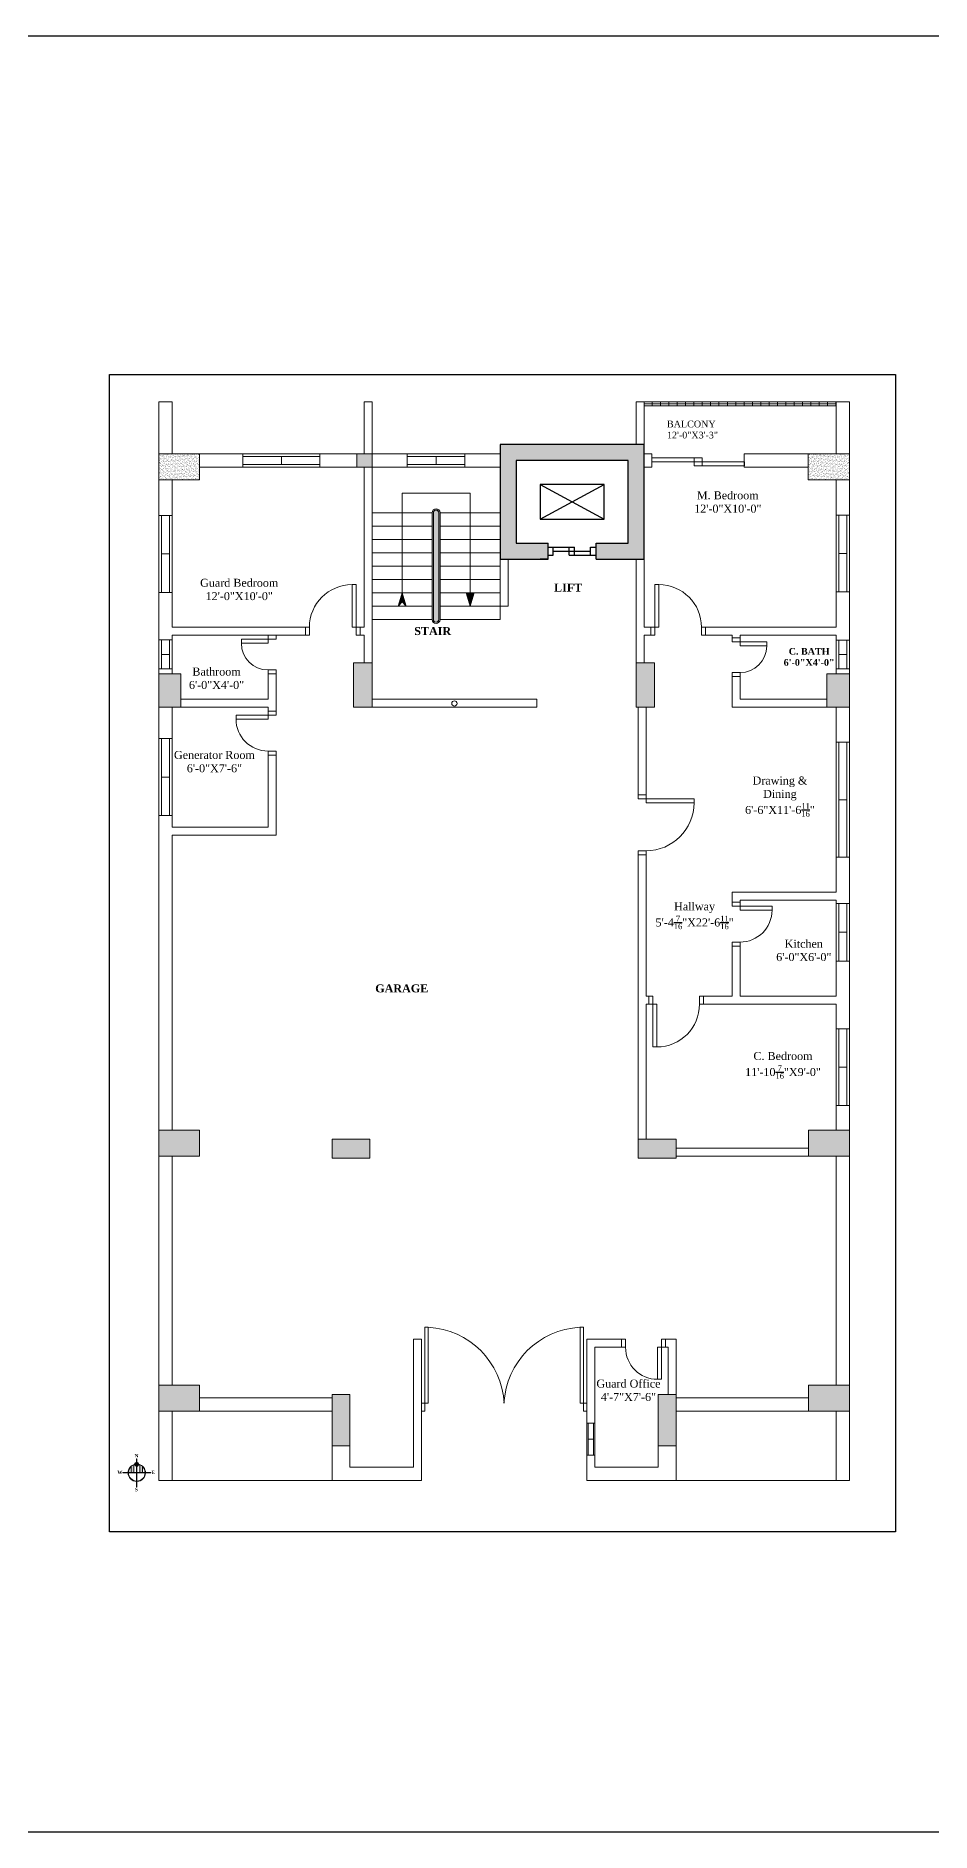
# Model space of a CAD drawing. Header units: inches. Extents: x -5775 to 2930, y 591 to 3437.
# Drawn here: x -5050 to -4379, y 2090 to 3437 of the extents above; entities that cross this region are included whole.
import ezdxf

# ---------------------------------------------------------------- set-up
doc = ezdxf.new("R2010")
doc.units = ezdxf.units.IN
doc.header["$LTSCALE"] = 20
doc.header["$MEASUREMENT"] = 0
doc.layers.get('0').update_dxf_attribs({"lineweight": 5})
for name, color, linetype, lineweight in [('Baranda', 251, 'Continuous', 5), ('Door', 32, 'Continuous', 5), ('Pillar', 250, 'Continuous', 5), ('PROJ_NAME', 18, 'Continuous', 5), ('Stair', 65, 'Continuous', 5), ('Stair Handle', 39, 'Continuous', 5), ('Window', 32, 'Continuous', 5)]:
    doc.layers.add(name, color=color, linetype=linetype, lineweight=lineweight)
for name, color, linetype in [('Box Text', 25, 'Continuous'), ('Lift', 59, 'Continuous'), ('SpecialText', 4, 'Continuous'), ('Text', 250, 'Continuous')]:
    doc.layers.add(name, color=color, linetype=linetype)
doc.layers.add('Column', color=7, linetype='Continuous', lineweight=13, true_color=0xd5441e)
doc.styles.add('MtXpl_Times_New_Roma', font='timesbd.ttf')
doc.styles.get("Standard").update_dxf_attribs({"font": 'times.ttf', "height": 6})

# ---------------------------------------------------------------- blocks, each defined once
blk = doc.blocks.new('Window1')
at = {"layer": 'Window'}
for p, q in [((36, 10), (-36, 10)), ((-36, 10), (-36, 0)), ((36, 8), (-36, 8)), ((-36, 2), (36, 2)), ((-36, 0), (36, 0)), ((0, 2), (0, 8)), ((36, 0), (36, 10))]:
    blk.add_line(p, q, dxfattribs=at)
blk = doc.blocks.new('DoorENTRANCE')
at = {"layer": 'Door'}
for p, q in [((-5, 6), (-5, 63)), ((-5, 63), (-2.5, 63)), ((-2.5, 6), (-2.5, 63)), ((0, 6), (-5, 6)), ((-2.5, 6), (-2.5, 0)), ((-2.5, 0), (0, 0)), ((0, 0), (0, 6))]:
    blk.add_line(p, q, dxfattribs=at)
blk.add_arc((-2.1, 3.1), 60, 92.8141, 177.2104, dxfattribs=at)
blk = doc.blocks.new('Door1')
at = {"layer": 'Door'}
for points in [[(-6, 6), (-3, 6), (-3, 38), (-6, 38)], [(-41, 0), (-38, 0), (-38, 6), (-41, 6)], [(-3, 0), (0, 0), (0, 6), (-3, 6)]]:
    blk.add_lwpolyline(points, close=True, dxfattribs=at)
blk.add_arc((-6, 6), 32, 90, 180, dxfattribs=at)
blk = doc.blocks.new('Door3')
at = {"layer": 'Door'}
for points in [[(0, -3), (0, 0), (-6, 0), (-6, -3)], [(-6, -6), (-6, -3), (-30, -3), (-30, -6)], [(0, -33), (0, -30), (-6, -30), (-6, -33)]]:
    blk.add_lwpolyline(points, close=True, dxfattribs=at)
blk.add_arc((-6, -6), 24, 180, 270, dxfattribs=at)
blk = doc.blocks.new('BalconyDoor1000')
at = {"layer": 'Door'}
for p, q in [((0, 0), (34.7, 0)), ((0, 0), (0, -3)), ((31.7, 0), (31.7, -6)), ((37.7, 0), (34.7, 0)), ((37.7, -6), (37.7, 0)), ((0, -3), (69.4, -3)), ((31.7, -6), (37.7, -6)), ((34.7, -6), (69.4, -6)), ((69.4, -3), (69.4, -6))]:
    blk.add_line(p, q, dxfattribs=at)
blk = doc.blocks.new('Door4')
at = {"layer": 'Door'}
for points in [[(0, -3), (0, 0), (-6, 0), (-6, -3)], [(-26, -6), (-6, -6), (-6, -3), (-26, -3)], [(0, -29), (0, -26), (-6, -26), (-6, -29)]]:
    blk.add_lwpolyline(points, close=True, dxfattribs=at)
blk.add_arc((-6, -6), 20, 180, 270, dxfattribs=at)
blk = doc.blocks.new('Door2')
at = {"layer": 'Door'}
for points in [[(-6, 6), (-3, 6), (-3, 42), (-6, 42)], [(-45, 0), (-42, 0), (-42, 6), (-45, 6)], [(-3, 0), (0, 0), (0, 6), (-3, 6)]]:
    blk.add_lwpolyline(points, close=True, dxfattribs=at)
blk.add_arc((-6, 6), 36, 90, 180, dxfattribs=at)
blk = doc.blocks.new('NEWS')
at = {"layer": 'Column'}
h = blk.add_hatch(color=256, dxfattribs=at)
h.dxf.hatch_style = 1
h.paths.add_polyline_path([(52.9, 32.7), (52.9, 52.9), (51.5, 52.9), (51.5, 32.7, 0.342561), (20.4, 7.4, -0.047309), (21.8, 7.3, -0.032129), (23, 11.1), (51.5, 11.1), (51.5, 20.9), (28.9, 20.9, -0.207478), (51.5, 31.3), (51.5, 0.7), (27.6, 0.7, -0.047874), (27.7, -0.7), (51.5, -0.7), (51.5, -31.3, -0.207478), (28.9, -20.9), (51.5, -20.9), (51.5, -11.1), (23, -11.1, -0.032039), (21.8, -7.3, -0.047309), (20.4, -7.4, 0.34246), (51.5, -32.7), (51.5, -52.9), (52.9, -52.9), (52.9, -32.7, 0.401769), (85, -0.7), (105.9, -0.7), (105.9, 0.7), (85, 0.7, 0.401769)])
h.paths.add_polyline_path([(52.9, -31.3), (52.9, -0.7), (83.6, -0.7, -0.401217)], flags=16)
h.paths.add_polyline_path([(52.9, 0.7), (52.9, 31.3, -0.401217), (83.6, 0.7)], flags=16)
h.paths.add_polyline_path([(0, 0.7), (0, -0.7), (12.8, -0.7, -0.047397), (12.8, 0.7)])
at = {"layer": 'PROJ_NAME'}
h = blk.add_hatch(color=256, dxfattribs=at)
h.dxf.hatch_style = 1
h.paths.add_polyline_path([(20.2, 7.4, 1), (20.2, -7.4, 1)])
at = {"layer": 'Column'}
for p, q in [((0, -0.7), (0, 0.7)), ((12.8, 0.7), (0, 0.7)), ((51.5, 11.1), (23, 11.1)), ((51.5, 0.7), (27.6, 0.7)), ((51.5, 20.9), (28.9, 20.9)), ((51.5, 32.7), (51.5, 52.9)), ((51.5, 52.9), (52.9, 52.9)), ((51.5, 0.7), (51.5, 31.3)), ((52.9, 52.9), (52.9, 32.7)), ((52.9, 31.3), (52.9, 0.7)), ((52.9, 0.7), (83.6, 0.7)), ((85, 0.7), (105.9, 0.7)), ((105.9, 0.7), (105.9, -0.7)), ((12.8, -0.7), (0, -0.7)), ((51.5, -11.1), (23, -11.1)), ((51.5, -0.7), (27.7, -0.7)), ((51.5, -20.9), (28.9, -20.9)), ((51.5, -31.3), (51.5, -0.7)), ((51.5, -52.9), (51.5, -32.7)), ((52.9, -52.9), (51.5, -52.9)), ((52.9, -0.7), (52.9, -31.3)), ((83.6, -0.7), (52.9, -0.7)), ((52.9, -32.7), (52.9, -52.9)), ((105.9, -0.7), (85, -0.7))]:
    blk.add_line(p, q, dxfattribs=at)
blk.add_circle((20.2, 0), 7.44, dxfattribs=at)
for radius, start, end in [(32.7, 91.22252, 166.86029), (31.3, 159.20565, 166.56652), (31.3, 91.27702, 138.16228), (32.7, 1.22252, 88.77748), (31.3, 1.27702, 88.72298), (32.7, 193.16029, 268.77748), (31.3, 193.45405, 200.79435), (31.3, 221.83772, 268.72298), (32.7, 271.22252, 358.77748), (31.3, 271.27702, 358.72298)]:
    blk.add_arc((52.2, 0), radius, start, end, dxfattribs=at)
at = {"layer": 'PROJ_NAME', "color": 152, "true_color": 0x2776bb, "style": 'MtXpl_Times_New_Roma'}
for s, p in [('N', (-5.1, -7.9)), ('E', (57.3, 55.1)), ('S', (121.7, -6.6)), ('W', (57.3, -72.9))]:
    blk.add_text(s, height=12.6, rotation=90, dxfattribs=at).set_placement(p)

msp = doc.modelspace()

# ---------------------------------------------------------------- hatches: boundary and pattern name
at = {"layer": 'Baranda'}
h = msp.add_hatch(dxfattribs=at)
h.set_pattern_fill('GRATE', color=256, scale=50, style=0)
h.set_pattern_definition([(360, (-4593.8412, 3159.2173), (4e-16, 1.5625), []), (90, (-4593.841, 3159.217), (-6.25, 2e-15), [])])
h.paths.add_polyline_path([(-4449.8, 3162.2), (-4593.8, 3162.2), (-4593.8, 3159.2), (-4449.8, 3159.2)])
at = {"layer": 'Lift'}
h = msp.add_hatch(dxfattribs=at)
h.set_pattern_fill('AR-SAND', color=256, scale=1.75, style=0)
h.set_pattern_definition([(37.5, (-4701.8412, 3044.2136), (-0.11024, 3.37194), [0, -2.66, 0, -2.975, 0, -2.84375]), (7.5, (-4701.841, 3044.2136), (3.09711, 4.93876), [0, -1.435, 0, -2.3975, 0, -0.91875]), (327.5, (-4703.9937, 3044.2136), (5.44975, 0.009903), [0, -0.875, 0, -3.15, 0, -4.1125]), (317.5, (-4703.9937, 3044.2136), (5.26072, 1.53593), [0, -0.4375, 0, -2.065, 0, -2.3625])])
h.paths.add_polyline_path([(-4689.8, 3118.4), (-4605.8, 3118.4), (-4605.8, 3056.2), (-4629.8, 3056.2), (-4629.8, 3044.2), (-4593.8, 3044.2), (-4593.8, 3130.4), (-4701.8, 3130.4), (-4701.8, 3044.2), (-4665.8, 3044.2), (-4665.8, 3056.2), (-4689.8, 3056.2)])
at = {"layer": 'Pillar'}
h = msp.add_hatch(dxfattribs=at)
h.set_pattern_fill('AR-SAND', color=256, style=0)
h.set_pattern_definition([(37.5, (-4957.8412, 2379.2304), (-0.0629934, 1.9268238), [0, -1.52, 0, -1.7, 0, -1.625]), (7.5, (-4957.8412, 2379.2304), (1.769777, 2.822146), [0, -0.82, 0, -1.37, 0, -0.525]), (327.5, (-4959.0712, 2379.2304), (3.114142, 0.005659), [0, -0.5, 0, -1.8, 0, -2.35]), (317.5, (-4959.0712, 2379.2304), (3.0061266, 0.8776756), [0, -0.25, 0, -1.18, 0, -1.35])])
h.paths.add_polyline_path([(-4439.8, 2424.7), (-4470.5, 2424.7), (-4470.5, 2405.2), (-4439.8, 2405.2)])
h.paths.add_polyline_path([(-4439.8, 2616), (-4470.5, 2616), (-4470.5, 2596.5), (-4439.8, 2596.5)])
h.paths.add_polyline_path([(-4569.8, 2417.7), (-4583.3, 2417.7), (-4583.3, 2379.2), (-4569.8, 2379.2)])
h.paths.add_polyline_path([(-4569.8, 2609.2), (-4598.3, 2609.2), (-4598.3, 2603.2), (-4598.3, 2595), (-4569.8, 2595)])
h.paths.add_polyline_path([(-4439.8, 2958.4), (-4449.8, 2958.4), (-4456.6, 2958.4), (-4456.6, 2933.2), (-4439.8, 2933.2)])
h.paths.add_polyline_path([(-4586, 2966.5), (-4599.8, 2966.5), (-4599.8, 2939.2), (-4599.8, 2933.2), (-4593.8, 2933.2), (-4586, 2933.2)])
h.paths.add_polyline_path([(-4797.8, 3123.2), (-4809.3, 3123.2), (-4809.3, 3113.2), (-4797.8, 3113.2)])
h.paths.add_polyline_path([(-4941.1, 2958.4), (-4957.8, 2958.4), (-4957.8, 2933.2), (-4941.1, 2933.2)])
h.paths.add_polyline_path([(-4797.8, 2966.5), (-4811.7, 2966.5), (-4811.7, 2933.2), (-4803.8, 2933.2), (-4797.8, 2933.2), (-4797.8, 2939.2)])
h.paths.add_polyline_path([(-4927.2, 2616), (-4957.8, 2616), (-4957.8, 2596.5), (-4927.2, 2596.5)])
h.paths.add_polyline_path([(-4799.4, 2609.2), (-4827.8, 2609.2), (-4827.8, 2595), (-4799.4, 2595)])
h.paths.add_polyline_path([(-4927.2, 2424.7), (-4957.8, 2424.7), (-4957.8, 2405.2), (-4927.2, 2405.2)])
h.paths.add_polyline_path([(-4814.4, 2417.7), (-4827.8, 2417.7), (-4827.8, 2379.2), (-4814.4, 2379.2)])
h = msp.add_hatch(dxfattribs=at)
h.set_pattern_fill('AR-SAND', color=256, style=0)
h.set_pattern_definition([(37.5, (-4957.755, 3103.7884), (-0.06299, 1.926824), [0, -1.52, 0, -1.7, 0, -1.625]), (7.5, (-4957.755, 3103.7884), (1.76978, 2.82215), [0, -0.82, 0, -1.37, 0, -0.525]), (327.5, (-4958.985, 3103.7884), (3.11414, 0.00566), [0, -0.5, 0, -1.8, 0, -2.35]), (317.5, (-4958.985, 3103.7884), (3.00613, 0.87768), [0, -0.25, 0, -1.18, 0, -1.35])])
h.paths.add_polyline_path([(-4927.1, 3103.8), (-4927.1, 3123.2), (-4957.8, 3123.2), (-4957.8, 3103.8)])
h = msp.add_hatch(dxfattribs=at)
h.set_pattern_fill('AR-SAND', color=256, style=0)
h.set_pattern_definition([(142.5, (-4439.9274, 3103.7884), (0.06299, 1.926824), [0, -1.52, 0, -1.7, 0, -1.625]), (172.5, (-4439.9274, 3103.7884), (-1.76978, 2.82215), [0, -0.82, 0, -1.37, 0, -0.525]), (212.5, (-4438.6974, 3103.7884), (-3.11414, 0.00566), [0, -0.5, 0, -1.8, 0, -2.35]), (222.5, (-4438.6974, 3103.7884), (-3.00613, 0.87768), [0, -0.25, 0, -1.18, 0, -1.35])])
h.paths.add_polyline_path([(-4439.9, 3103.8), (-4439.9, 3123.2), (-4470.6, 3123.2), (-4470.6, 3103.8)])
at = {"layer": 'Stair Handle'}
for points in [[(-4746.8, 3079.1, 1), (-4752.8, 3079.1), (-4752.8, 2999.1, 1), (-4746.8, 2999.1)], [(-4775.3, 3019.1), (-4778.3, 3009.1), (-4775.3, 3012.3), (-4772.3, 3009.1)], [(-4721.3, 3019.1), (-4724.3, 3019.1), (-4727.3, 3019.1), (-4724.3, 3009.1)]]:
    msp.add_hatch(color=256, dxfattribs=at).paths.add_polyline_path(points)

# ---------------------------------------------------------------- linework, layer by layer
for p, q in [((-4957.8, 3162.2), (-4957.8, 3123.2)), ((-4957.8, 3162.2), (-4947.8, 3162.2)), ((-4947.8, 3162.2), (-4947.8, 3123.2)), ((-4803.8, 3150.2), (-4803.8, 3162.2)), ((-4803.8, 3162.2), (-4797.8, 3162.2)), ((-4797.8, 3162.2), (-4797.8, 3150.2)), ((-4599.8, 3150.2), (-4599.8, 3162.2)), ((-4599.8, 3162.2), (-4593.8, 3162.2)), ((-4593.8, 3162.2), (-4593.8, 3150.2)), ((-4439.8, 3162.2), (-4449.8, 3162.2)), ((-4449.8, 3162.2), (-4449.8, 3123.2)), ((-4439.8, 3162.2), (-4439.8, 3123.2)), ((-4803.8, 3150.2), (-4803.8, 3123.2)), ((-4797.8, 3150.2), (-4797.8, 3123.2)), ((-4599.8, 3150.2), (-4599.8, 3130.4)), ((-4593.8, 3150.2), (-4593.8, 3123.2)), ((-4947.8, 3123.2), (-4957.8, 3123.2)), ((-4878.7, 3123.2), (-4947.8, 3123.2)), ((-4809.3, 3123.2), (-4927.1, 3123.2)), ((-4898.8, 3113.2), (-4927.1, 3113.2)), ((-4892.8, 3113.2), (-4898.8, 3113.2)), ((-4892.8, 3113.2), (-4809.3, 3113.2)), ((-4803.8, 3113.2), (-4803.8, 2993.2)), ((-4711.8, 3123.2), (-4797.8, 3123.2)), ((-4711.8, 3113.2), (-4797.8, 3113.2)), ((-4797.8, 3113.2), (-4797.8, 2939.2)), ((-4711.8, 3123.2), (-4701.8, 3123.2)), ((-4711.8, 3113.2), (-4701.8, 3113.2)), ((-4701.8, 3123.2), (-4701.8, 3009.1)), ((-4587.9, 3123.2), (-4593.8, 3123.2)), ((-4593.8, 3113.2), (-4593.8, 2993.2)), ((-4593.8, 3113.2), (-4587.9, 3113.2)), ((-4587.9, 3123.2), (-4587.9, 3113.2)), ((-4516.2, 3123.2), (-4518.6, 3123.2)), ((-4518.6, 3123.2), (-4518.6, 3113.2)), ((-4518.6, 3113.2), (-4516.2, 3113.2)), ((-4470.6, 3123.2), (-4516.2, 3123.2)), ((-4516.2, 3113.2), (-4498.8, 3113.2)), ((-4498.8, 3123.2), (-4449.8, 3123.2)), ((-4498.8, 3113.2), (-4470.6, 3113.2)), ((-4449.8, 3123.2), (-4439.9, 3123.2)), ((-4957.8, 2958.4), (-4957.8, 3103.8)), ((-4947.8, 3103.8), (-4947.8, 2993.2)), ((-4449.8, 3103.8), (-4449.8, 2993.2)), ((-4439.8, 3103.8), (-4439.8, 2353.2)), ((-4695.8, 3044.2), (-4695.8, 3009.1)), ((-4599.8, 3044.2), (-4599.8, 2939.2)), ((-4701.8, 3009.1), (-4695.8, 3009.1)), ((-4947.8, 2993.2), (-4844.8, 2993.2)), ((-4851.8, 2993.2), (-4844.8, 2993.2)), ((-4812.8, 2993.2), (-4803.8, 2993.2)), ((-4809.8, 2993.2), (-4803.8, 2993.2)), ((-4809.8, 2993.2), (-4803.8, 2993.2)), ((-4587.8, 2993.2), (-4593.8, 2993.2)), ((-4582.7, 2993.2), (-4593.8, 2993.2)), ((-4587.8, 2993.2), (-4593.8, 2993.2)), ((-4449.8, 2993.2), (-4550.7, 2993.2)), ((-4545.8, 2993.2), (-4550.7, 2993.2)), ((-4947.8, 2987.2), (-4947.8, 2958.4)), ((-4947.8, 2987.2), (-4882.8, 2987.2)), ((-4882.8, 2987.2), (-4875.8, 2987.2)), ((-4875.8, 2987.2), (-4875.8, 2981.2)), ((-4869.8, 2987.2), (-4869.8, 2984.2)), ((-4869.8, 2987.2), (-4851.8, 2987.2)), ((-4851.8, 2987.2), (-4844.8, 2987.2)), ((-4809.8, 2987.2), (-4803.8, 2987.2)), ((-4806.8, 2987.2), (-4803.8, 2987.2)), ((-4803.8, 2987.2), (-4803.8, 2966.5)), ((-4593.8, 2987.2), (-4593.8, 2966.5)), ((-4585.7, 2987.2), (-4593.8, 2987.2)), ((-4585.7, 2987.2), (-4593.8, 2987.2)), ((-4590.8, 2987.2), (-4593.8, 2987.2)), ((-4527.8, 2987.2), (-4550.7, 2987.2)), ((-4545.8, 2987.2), (-4550.7, 2987.2)), ((-4527.8, 2987.2), (-4527.8, 2982.2)), ((-4521.8, 2987.2), (-4521.8, 2979.2)), ((-4449.8, 2987.2), (-4521.8, 2987.2)), ((-4514.9, 2987.2), (-4521.8, 2987.2)), ((-4449.8, 2987.2), (-4449.8, 2958.4)), ((-4875.8, 2959), (-4875.8, 2939.2)), ((-4869.8, 2959), (-4869.8, 2933.2)), ((-4527.8, 2959.2), (-4527.8, 2933.2)), ((-4521.8, 2959.2), (-4521.8, 2939.2)), ((-4941.1, 2939.2), (-4875.8, 2939.2)), ((-4797.8, 2939.2), (-4674.1, 2939.2)), ((-4674.1, 2933.2), (-4674.1, 2939.2)), ((-4456.6, 2939.2), (-4521.8, 2939.2)), ((-4957.8, 2616), (-4957.8, 2933.2)), ((-4947.8, 2933.2), (-4947.8, 2843.2)), ((-4941.1, 2933.2), (-4875.8, 2933.2)), ((-4875.8, 2933.2), (-4875.8, 2924.4)), ((-4869.8, 2933.2), (-4869.8, 2927.4)), ((-4797.8, 2933.2), (-4674.1, 2933.2)), ((-4598.3, 2867.6), (-4598.3, 2933.2)), ((-4592.3, 2867.6), (-4592.3, 2933.2)), ((-4456.6, 2933.2), (-4527.8, 2933.2)), ((-4449.8, 2933.2), (-4449.8, 2794.5)), ((-4875.8, 2900.4), (-4875.8, 2843.2)), ((-4869.8, 2900.4), (-4869.8, 2837.2)), ((-4598.3, 2864.6), (-4598.3, 2867.6)), ((-4592.3, 2861.6), (-4592.3, 2867.6)), ((-4875.8, 2843.2), (-4947.8, 2843.2)), ((-4869.8, 2837.2), (-4869.8, 2848.8)), ((-4947.8, 2837.2), (-4947.8, 2777.2)), ((-4869.8, 2837.2), (-4947.8, 2837.2)), ((-4598.3, 2609.2), (-4598.3, 2825.6)), ((-4592.3, 2794.5), (-4592.3, 2825.6)), ((-4592.3, 2716.5), (-4592.3, 2794.5)), ((-4527.8, 2794.5), (-4527.8, 2784.1)), ((-4527.8, 2794.5), (-4449.8, 2794.5)), ((-4449.8, 2800.5), (-4449.8, 2794.5)), ((-4947.8, 2777.2), (-4947.8, 2681.2)), ((-4592.3, 2716.5), (-4592.3, 2777.2)), ((-4521.8, 2788.5), (-4521.8, 2781.1)), ((-4521.8, 2788.5), (-4449.8, 2788.5)), ((-4449.8, 2788.5), (-4449.8, 2728.5)), ((-4449.8, 2788.5), (-4449.8, 2716.5)), ((-4527.8, 2757.1), (-4527.8, 2716.5)), ((-4521.8, 2757.1), (-4521.8, 2716.5)), ((-4592.3, 2716.5), (-4587.2, 2716.5)), ((-4592.3, 2609.2), (-4592.3, 2710.5)), ((-4592.3, 2687.2), (-4592.3, 2710.5)), ((-4592.3, 2710.5), (-4584.2, 2710.5)), ((-4552.2, 2716.5), (-4527.8, 2716.5)), ((-4552.2, 2710.5), (-4449.8, 2710.5)), ((-4521.8, 2716.5), (-4449.8, 2716.5)), ((-4449.8, 2710.6), (-4449.8, 2616)), ((-4449.8, 2710.5), (-4449.8, 2708.4)), ((-4449.8, 2710.5), (-4449.8, 2687.2)), ((-4947.8, 2681.2), (-4947.8, 2616)), ((-4592.3, 2609.2), (-4592.3, 2681.2)), ((-4598.3, 2609.2), (-4598.3, 2642)), ((-4827.8, 2603.2), (-4827.8, 2602.2)), ((-4827.8, 2603.2), (-4827.8, 2595)), ((-4569.8, 2603.2), (-4569.8, 2602.2)), ((-4569.8, 2602.5), (-4470.5, 2602.5)), ((-4957.8, 2424.7), (-4957.8, 2596.5)), ((-4947.8, 2596.5), (-4947.8, 2424.7)), ((-4569.8, 2596.5), (-4470.5, 2596.5)), ((-4449.8, 2596.5), (-4449.8, 2424.7)), ((-4766.8, 2459.2), (-4766.8, 2363.2)), ((-4766.8, 2459.2), (-4760.8, 2459.2)), ((-4760.8, 2459.2), (-4760.8, 2396.2)), ((-4636.8, 2459.2), (-4636.8, 2396.2)), ((-4636.8, 2459.2), (-4607.7, 2459.2)), ((-4607.7, 2453.2), (-4630.8, 2453.2)), ((-4630.8, 2453.2), (-4630.8, 2363.2)), ((-4575.8, 2453.2), (-4583.7, 2453.2)), ((-4575.8, 2453.2), (-4583.7, 2453.2)), ((-4580.7, 2459.2), (-4569.8, 2459.2)), ((-4575.8, 2453.2), (-4575.8, 2417.7)), ((-4569.8, 2459.2), (-4569.8, 2411.2)), ((-4575.8, 2446.2), (-4575.8, 2417.7)), ((-4927.2, 2415.2), (-4827.8, 2415.2)), ((-4470.5, 2415.2), (-4569.8, 2415.2)), ((-4957.8, 2353.2), (-4957.8, 2405.2)), ((-4947.8, 2405.2), (-4827.8, 2405.2)), ((-4947.8, 2405.2), (-4947.8, 2353.2)), ((-4833.8, 2405.2), (-4827.8, 2405.2)), ((-4827.8, 2405.2), (-4827.8, 2353.2)), ((-4449.8, 2405.2), (-4569.8, 2405.2)), ((-4563.8, 2405.2), (-4569.8, 2405.2)), ((-4569.8, 2405.2), (-4569.8, 2353.2)), ((-4449.8, 2405.2), (-4449.8, 2353.2)), ((-4760.8, 2396.2), (-4760.8, 2353.2)), ((-4636.8, 2396.2), (-4636.8, 2353.2)), ((-4827.8, 2379.2), (-4817.8, 2379.2)), ((-4814.4, 2379.2), (-4814.4, 2363.2)), ((-4583.3, 2379.2), (-4583.3, 2363.2)), ((-4569.8, 2379.2), (-4579.8, 2379.2)), ((-4814.4, 2363.2), (-4766.8, 2363.2)), ((-4583.3, 2363.2), (-4630.8, 2363.2)), ((-4957.8, 2353.2), (-4947.8, 2353.2)), ((-4947.8, 2353.2), (-4827.8, 2353.2)), ((-4827.8, 2353.2), (-4760.8, 2353.2)), ((-4569.8, 2353.2), (-4636.8, 2353.2)), ((-4569.8, 2353.2), (-4449.8, 2353.2)), ((-4449.8, 2353.2), (-4439.8, 2353.2))]:
    msp.add_line(p, q)
msp.add_circle((-4736, 2936.1), 1.98)
at = {"layer": 'Baranda'}
for p, q in [((-4593.8, 3162.2), (-4449.8, 3162.2)), ((-4593.8, 3159.2), (-4449.8, 3159.2))]:
    msp.add_line(p, q, dxfattribs=at)
at = {"layer": 'Box Text'}
msp.add_lwpolyline([(-4994.6, 3182.9), (-4405.3, 3182.9), (-4405.3, 2314.7), (-4994.6, 2314.7)], close=True, dxfattribs=at)
at = {"layer": 'Lift'}
for p, q in [((-4701.8, 3130.4), (-4701.8, 3044.2)), ((-4593.8, 3130.4), (-4701.8, 3130.4)), ((-4593.8, 3044.2), (-4593.8, 3130.4)), ((-4689.8, 3118.4), (-4689.8, 3056.2)), ((-4605.8, 3118.4), (-4689.8, 3118.4)), ((-4605.8, 3056.2), (-4605.8, 3118.4)), ((-4671.8, 3100.4), (-4671.8, 3074.2)), ((-4623.8, 3100.4), (-4671.8, 3100.4)), ((-4671.8, 3074.2), (-4623.8, 3100.4)), ((-4671.8, 3100.4), (-4623.8, 3074.2)), ((-4623.8, 3074.2), (-4623.8, 3100.4)), ((-4671.8, 3074.2), (-4623.8, 3074.2)), ((-4629.8, 3074.2), (-4623.8, 3074.2)), ((-4689.8, 3056.2), (-4665.8, 3056.2)), ((-4665.8, 3044.2), (-4665.8, 3056.2)), ((-4665.8, 3053.2), (-4662, 3053.2)), ((-4665.8, 3047.2), (-4662, 3047.2)), ((-4662, 3047.2), (-4662, 3053.2)), ((-4662, 3053.2), (-4646, 3053.2)), ((-4662, 3050.2), (-4646, 3050.2)), ((-4650, 3047.2), (-4650, 3053.2)), ((-4650, 3047.2), (-4634, 3047.2)), ((-4646, 3047.2), (-4646, 3053.2)), ((-4646, 3050.2), (-4634, 3050.2)), ((-4634, 3053.2), (-4629.8, 3053.2)), ((-4634, 3047.2), (-4634, 3053.2)), ((-4634, 3047.2), (-4629.8, 3047.2)), ((-4629.8, 3056.2), (-4605.8, 3056.2)), ((-4629.8, 3044.2), (-4629.8, 3056.2)), ((-4701.8, 3044.2), (-4665.8, 3044.2)), ((-4665.8, 3044.2), (-4671.8, 3044.2)), ((-4671.8, 3044.2), (-4665.8, 3044.2)), ((-4629.8, 3044.2), (-4593.8, 3044.2))]:
    msp.add_line(p, q, dxfattribs=at)
at = {"layer": 'Pillar'}
for p, q in [((-4957.8, 3123.2), (-4927.1, 3123.2)), ((-4957.8, 3123.2), (-4957.8, 3103.8)), ((-4927.1, 3123.2), (-4927.1, 3103.8)), ((-4797.8, 3123.2), (-4809.3, 3123.2)), ((-4809.3, 3123.2), (-4809.3, 3113.2)), ((-4809.3, 3113.2), (-4797.8, 3113.2)), ((-4797.8, 3113.2), (-4797.8, 3123.2)), ((-4439.8, 3123.2), (-4470.6, 3123.2)), ((-4470.6, 3123.2), (-4470.6, 3103.8)), ((-4439.8, 3123.2), (-4439.8, 3103.8)), ((-4927.1, 3103.8), (-4957.8, 3103.8)), ((-4470.6, 3103.8), (-4439.8, 3103.8)), ((-4811.7, 2933.2), (-4811.7, 2966.5)), ((-4811.7, 2966.5), (-4797.8, 2966.5)), ((-4797.8, 2966.5), (-4797.8, 2939.2)), ((-4586, 2966.5), (-4599.8, 2966.5)), ((-4599.8, 2966.5), (-4599.8, 2939.2)), ((-4586, 2933.2), (-4586, 2966.5)), ((-4957.8, 2958.4), (-4941.1, 2958.4)), ((-4957.8, 2933.2), (-4957.8, 2958.4)), ((-4941.1, 2958.4), (-4941.1, 2933.2)), ((-4439.8, 2958.4), (-4456.6, 2958.4)), ((-4456.6, 2958.4), (-4456.6, 2933.2)), ((-4439.8, 2933.2), (-4439.8, 2958.4)), ((-4797.8, 2939.2), (-4797.8, 2933.2)), ((-4599.8, 2939.2), (-4599.8, 2933.2)), ((-4941.1, 2933.2), (-4957.8, 2933.2)), ((-4803.8, 2933.2), (-4811.7, 2933.2)), ((-4803.8, 2933.2), (-4797.8, 2933.2)), ((-4593.8, 2933.2), (-4599.8, 2933.2)), ((-4593.8, 2933.2), (-4586, 2933.2)), ((-4456.6, 2933.2), (-4439.8, 2933.2)), ((-4957.8, 2596.5), (-4957.8, 2616)), ((-4957.8, 2616), (-4927.2, 2616)), ((-4927.2, 2616), (-4927.2, 2596.5)), ((-4439.8, 2616), (-4470.5, 2616)), ((-4470.5, 2616), (-4470.5, 2596.5)), ((-4439.8, 2596.5), (-4439.8, 2616)), ((-4827.8, 2609.2), (-4799.4, 2609.2)), ((-4827.8, 2595), (-4827.8, 2609.2)), ((-4799.4, 2609.2), (-4799.4, 2595)), ((-4569.8, 2609.2), (-4598.3, 2609.2)), ((-4598.3, 2609.2), (-4598.3, 2595)), ((-4569.8, 2595), (-4569.8, 2609.2)), ((-4927.2, 2596.5), (-4957.8, 2596.5)), ((-4799.4, 2595), (-4827.8, 2595)), ((-4598.3, 2595), (-4569.8, 2595)), ((-4470.5, 2596.5), (-4439.8, 2596.5)), ((-4957.8, 2405.2), (-4957.8, 2424.7)), ((-4957.8, 2424.7), (-4927.2, 2424.7)), ((-4927.2, 2424.7), (-4927.2, 2405.2)), ((-4814.4, 2417.7), (-4827.8, 2417.7)), ((-4827.8, 2417.7), (-4827.8, 2379.2)), ((-4814.4, 2379.2), (-4814.4, 2417.7)), ((-4583.3, 2379.2), (-4583.3, 2417.7)), ((-4583.3, 2417.7), (-4569.8, 2417.7)), ((-4569.8, 2417.7), (-4569.8, 2379.2)), ((-4439.8, 2424.7), (-4470.5, 2424.7)), ((-4470.5, 2424.7), (-4470.5, 2405.2)), ((-4439.8, 2405.2), (-4439.8, 2424.7)), ((-4927.2, 2405.2), (-4957.8, 2405.2)), ((-4470.5, 2405.2), (-4439.8, 2405.2)), ((-4827.8, 2379.2), (-4814.4, 2379.2)), ((-4569.8, 2379.2), (-4583.3, 2379.2))]:
    msp.add_line(p, q, dxfattribs=at)
at = {"layer": 'SpecialText'}
for p, q in [((-5775.2, 3436.7), (-353.9, 3436.7)), ((2930, 2089.6), (-5775.2, 2089.6))]:
    msp.add_line(p, q, dxfattribs=at)
at = {"layer": 'Stair'}
for p, q in [((-4752.8, 3079.1), (-4797.8, 3079.1)), ((-4746.8, 3079.1), (-4701.8, 3079.1)), ((-4752.8, 3069.1), (-4797.8, 3069.1)), ((-4752.8, 3059.1), (-4797.8, 3059.1)), ((-4746.8, 3069.1), (-4701.8, 3069.1)), ((-4746.8, 3059.1), (-4701.8, 3059.1)), ((-4752.8, 3049.1), (-4797.8, 3049.1)), ((-4746.8, 3049.1), (-4701.8, 3049.1)), ((-4752.8, 3039.1), (-4797.8, 3039.1)), ((-4746.8, 3039.1), (-4701.8, 3039.1)), ((-4752.8, 3029.1), (-4797.8, 3029.1)), ((-4752.8, 3019.1), (-4797.8, 3019.1)), ((-4746.8, 3029.1), (-4701.8, 3029.1)), ((-4746.8, 3019.1), (-4701.8, 3019.1)), ((-4752.8, 3009.1), (-4797.8, 3009.1)), ((-4746.8, 3009.1), (-4701.8, 3009.1)), ((-4701.8, 3009.1), (-4701.8, 2999.1)), ((-4752.8, 2999.1), (-4797.8, 2999.1)), ((-4746.8, 2999.1), (-4701.8, 2999.1))]:
    msp.add_line(p, q, dxfattribs=at)
at = {"layer": 'Stair Handle'}
for p, q in [((-4775.3, 3019.1), (-4775.3, 3093.7)), ((-4775.3, 3093.7), (-4724.3, 3093.7)), ((-4724.3, 3093.7), (-4724.3, 3019.1)), ((-4752.8, 3079.1), (-4752.8, 2999.1)), ((-4751.8, 3079.1), (-4751.8, 2999.1)), ((-4747.8, 3079.1), (-4747.8, 2999.1)), ((-4746.8, 3079.1), (-4746.8, 2999.1)), ((-4778.3, 3009.1), (-4775.3, 3019.1)), ((-4772.3, 3009.1), (-4775.3, 3019.1)), ((-4727.3, 3019.1), (-4724.3, 3009.1)), ((-4721.3, 3019.1), (-4724.3, 3009.1)), ((-4775.3, 3012.3), (-4778.3, 3009.1)), ((-4775.3, 3012.3), (-4772.3, 3009.1))]:
    msp.add_line(p, q, dxfattribs=at)
for centre, radius, start, end in [((-4749.8, 3079.1), 3, 0, 180), ((-4749.8, 3079.1), 2, 0, 180), ((-4749.8, 2999.1), 3, 180, 0), ((-4749.8, 2999.1), 2, 180, 0)]:
    msp.add_arc(centre, radius, start, end, dxfattribs=at)
at = {"layer": 'Window'}
for p, q in [((-4636.8, 2396.2), (-4636.8, 2372.2)), ((-4636.8, 2396.2), (-4630.8, 2396.2)), ((-4635.8, 2396.2), (-4635.8, 2372.2)), ((-4631.8, 2396.2), (-4631.8, 2372.2)), ((-4630.8, 2396.2), (-4630.8, 2372.2)), ((-4636.8, 2372.2), (-4630.8, 2372.2)), ((-4635.8, 2384.2), (-4631.8, 2384.2)), ((-4630.8, 2372.2), (-4630.8, 2372.2))]:
    msp.add_line(p, q, dxfattribs=at)

# ---------------------------------------------------------------- block references
for name, p, xscale in [('Window1', (-4865.8, 3113.2), -0.7999999999992724), ('Door1', (-4588.7, 2987.2), -1), ('Door3', (-4527.8, 2787.1), -1)]:
    msp.add_blockref(name, p, dxfattribs=dict(xscale=xscale))
at = {"rotation": 270}
for name, p, xscale in [('Window1', (-4957.8, 3048.2), -0.8000000000001819), ('Window1', (-4449.8, 3048.5), -0.8000000000001819), ('Window1', (-4957.8, 2880.9), -0.8000000000001819), ('Door2', (-4598.3, 2867.6), -1), ('Window1', (-4449.8, 2663.3), -0.8000000000001819)]:
    msp.add_blockref(name, p, dxfattribs=dict(at, xscale=xscale))
for name, p in [('Door1', (-4806.8, 2987.2)), ('Door3', (-4869.8, 2930.4))]:
    msp.add_blockref(name, p)
at = {"layer": 'Door'}
for name, p in [('BalconyDoor1000', (-4587.9, 3120.4)), ('Door4', (-4869.8, 2987.2)), ('DoorENTRANCE', (-4636.8, 2405.2))]:
    msp.add_blockref(name, p, dxfattribs=at)
at = {"layer": 'Door', "xscale": -1}
for name, p in [('Door4', (-4527.8, 2985.2)), ('DoorENTRANCE', (-4760.8, 2405.2))]:
    msp.add_blockref(name, p, dxfattribs=at)
at = {"layer": 'Door', "rotation": 180}
msp.add_blockref('Door1', (-4590.2, 2716.5), dxfattribs=at)
at = {"layer": 'Door', "xscale": -1, "rotation": 270}
msp.add_blockref('Door3', (-4577.7, 2459.2), dxfattribs=at)
at = {"layer": 'Pillar', "rotation": 270}
for p, xscale in [((-4957.8, 2972.9), -0.3000000000001819), ((-4449.8, 2972.8), -0.3000000000001819), ((-4449.8, 2863.9), -1.199999999999818), ((-4449.8, 2764.5), -0.599999999999909)]:
    msp.add_blockref('Window1', p, dxfattribs=dict(at, xscale=xscale))
at = {"layer": 'SpecialText', "xscale": 0.1999999999998181, "yscale": 0.2000000000007276, "zscale": 0.2, "rotation": 270}
msp.add_blockref('NEWS', (-4974.2, 2369.6), dxfattribs=at)
at = {"layer": 'Stair Handle', "xscale": 0.6000000000003638}
msp.add_blockref('Window1', (-4749.8, 3113.2), dxfattribs=at)

# ---------------------------------------------------------------- texts
at = {"layer": 'Text'}
for s, insert, char_height, width, attachment_point in [('BALCONY\\P12\'-0"X3\'-3"\\P', (-4576.6, 3148.2), 5, 37.84, 1), ('M. Bedroom\\P12\'-0"X10\'-0"', (-4531, 3095.2), 6, 58.108, 2), ('Guard Bedroom\\P12\'-0"X10\'-0"', (-4897.4, 3029.6), 6, 69.285, 2), ('{\\fTimes New Roman|b1|i0|c0|p18;LIFT}', (-4661.3, 3026), 6, 33.254, 1), ('{\\fTimes New Roman|b1|i0|c0|p18;STAIR}', (-4752.3, 2993.4), 6, 52.32, 2), ('{\\fTimes New Roman|b1|i0|c0|p18;C. BATH\\P6\'-0"X4\'-0"}', (-4470, 2977.7), 5, 35.79, 2), ('Bathroom\\P6\'-0"X4\'-0"', (-4914.4, 2963), 6, 48.338, 2), ('Generator Room\\P6\'-0"X7\'-6"', (-4916, 2900.5), 6, 65.526, 2), ('\\A1;Drawing & Dining\\P6\'-6"X11\'-6{\\H0.7x;\\S11/16;}"', (-4491.9, 2881.3), 6, 54.756, 2), ('\\A1;Hallway\\P5\'-4{\\H0.7x;\\S7/16;}"X22\'-6{\\H0.7x;\\S11/16;}"', (-4555.9, 2786.9), 6, 61.305, 2), ('Kitchen\\P6\'-0"X6\'-0"', (-4474, 2758.9), 6, 37.62, 2), ('{\\fTimes New Roman|b1|i0|c0|p18;GARAGE}', (-4795.4, 2725.4), 6, 148.212, 1), ('\\A1;C. Bedroom\\P11\'-10{\\H0.7x;\\S7/16;}"X9\'-0"', (-4489.6, 2674.7), 6, 61.786, 2), ('Guard Office\\P4\'-7"X7\'-6"', (-4605.5, 2429), 6, 88.429, 2)]:
    msp.add_mtext(s, dxfattribs=dict(at, insert=insert, char_height=char_height, width=width, attachment_point=attachment_point))

doc.saveas('drawing.dxf')
